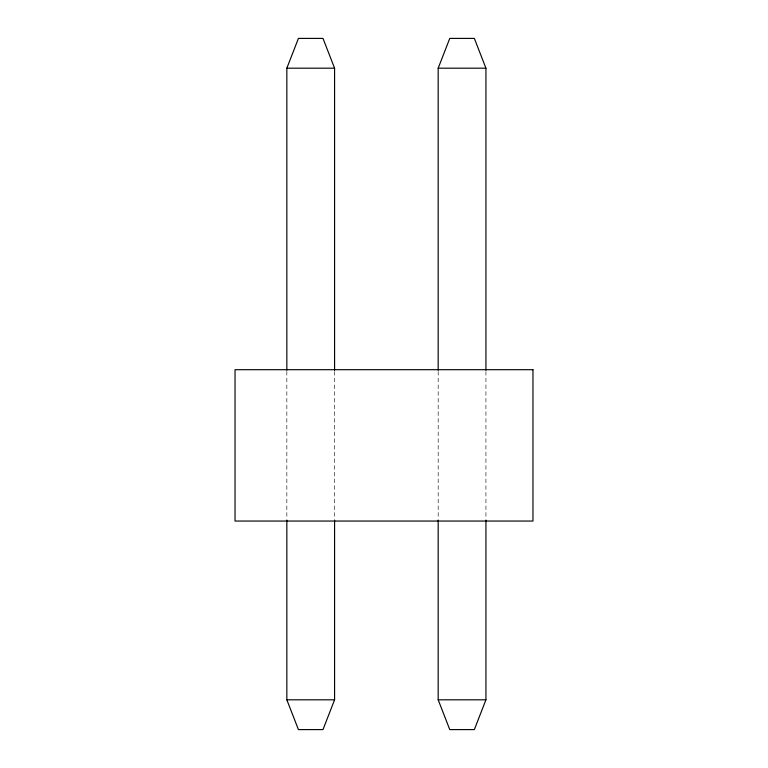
<?xml version="1.0" encoding="UTF-8"?>
<svg xmlns="http://www.w3.org/2000/svg" width="768" height="768" viewBox="0 0 768 768"><rect width="100%" height="100%" fill="white"/><g stroke="black" fill="none" stroke-linecap="round" stroke-linejoin="round"><path stroke-width="0.58" stroke-dasharray="3.84 2.88" d="M485.933 371.414L485.933 518.832M438.182 371.414L438.182 518.832M334.579 371.414L334.579 518.832M286.838 371.414L286.838 518.832"/><path stroke-width="1.15" d="M286.838 370.214L286.838 68.189L298.426 38.4L322.992 38.4L334.579 68.189L334.579 370.214M438.182 370.214L438.182 68.189L449.77 38.4L474.346 38.4L485.933 68.189L485.933 370.214M334.579 520.032L334.579 699.811L322.992 729.6L298.426 729.6L286.838 699.811L286.838 520.032M485.933 520.032L485.933 699.811L474.346 729.6L449.77 729.6L438.182 699.811L438.182 520.032M286.838 68.189L334.579 68.189M438.182 68.189L485.933 68.189M286.838 699.811L334.579 699.811M438.182 699.811L485.933 699.811M532.963 369.696L235.037 369.696L235.037 521.05L532.963 521.05L532.963 369.696"/></g></svg>
